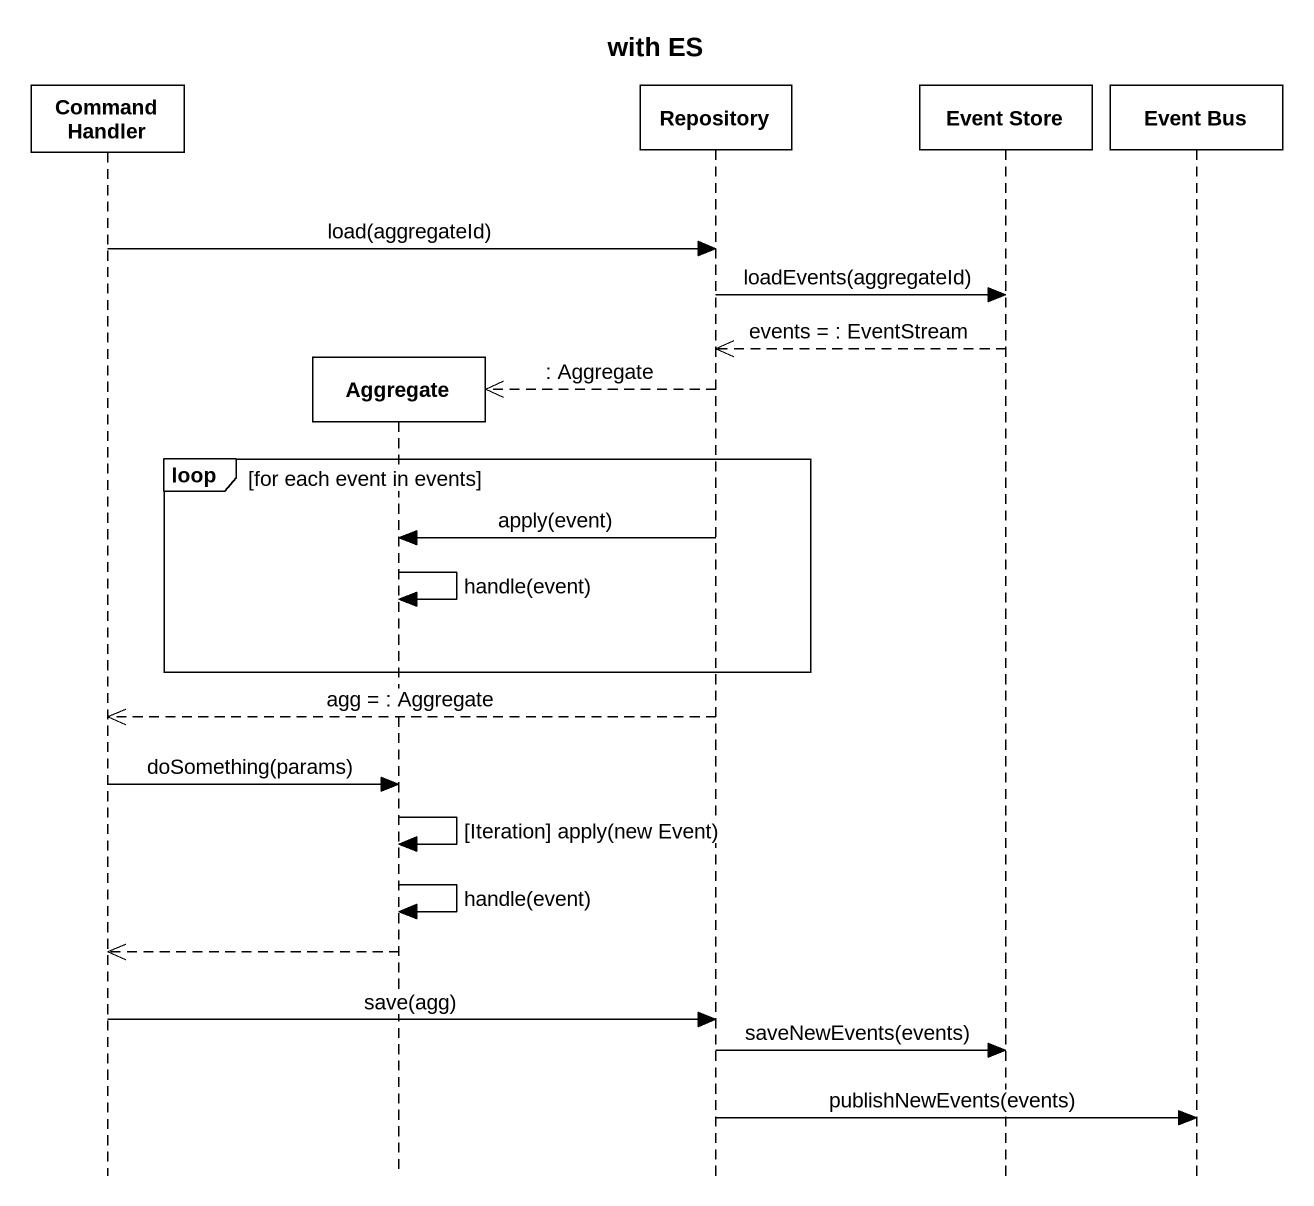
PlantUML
@startuml
title with ES
hide footbox
participant "Command Handler" as Command_Handler
participant Aggregate
participant Repository
participant "Event Store" as Event_Store
participant "Event Bus" as Event_Bus

Command_Handler -> Repository : load(aggregateId)
Repository -> Event_Store : loadEvents(aggregateId)
Event_Store -->> Repository : events = : EventStream
Repository -->> Aggregate ** : : Aggregate
loop for each event in events
  Repository -> Aggregate : apply(event)
  Aggregate -> Aggregate : handle(event)
end
Repository -->> Command_Handler : agg = : Aggregate
Command_Handler -> Aggregate : doSomething(params)
Aggregate -> Aggregate : [Iteration] apply(new Event)
Aggregate -> Aggregate : handle(event)
Aggregate -->> Command_Handler
Command_Handler -> Repository : save(agg)
Repository -> Event_Store : saveNewEvents(events)
Repository -> Event_Bus : publishNewEvents(events)
@enduml
